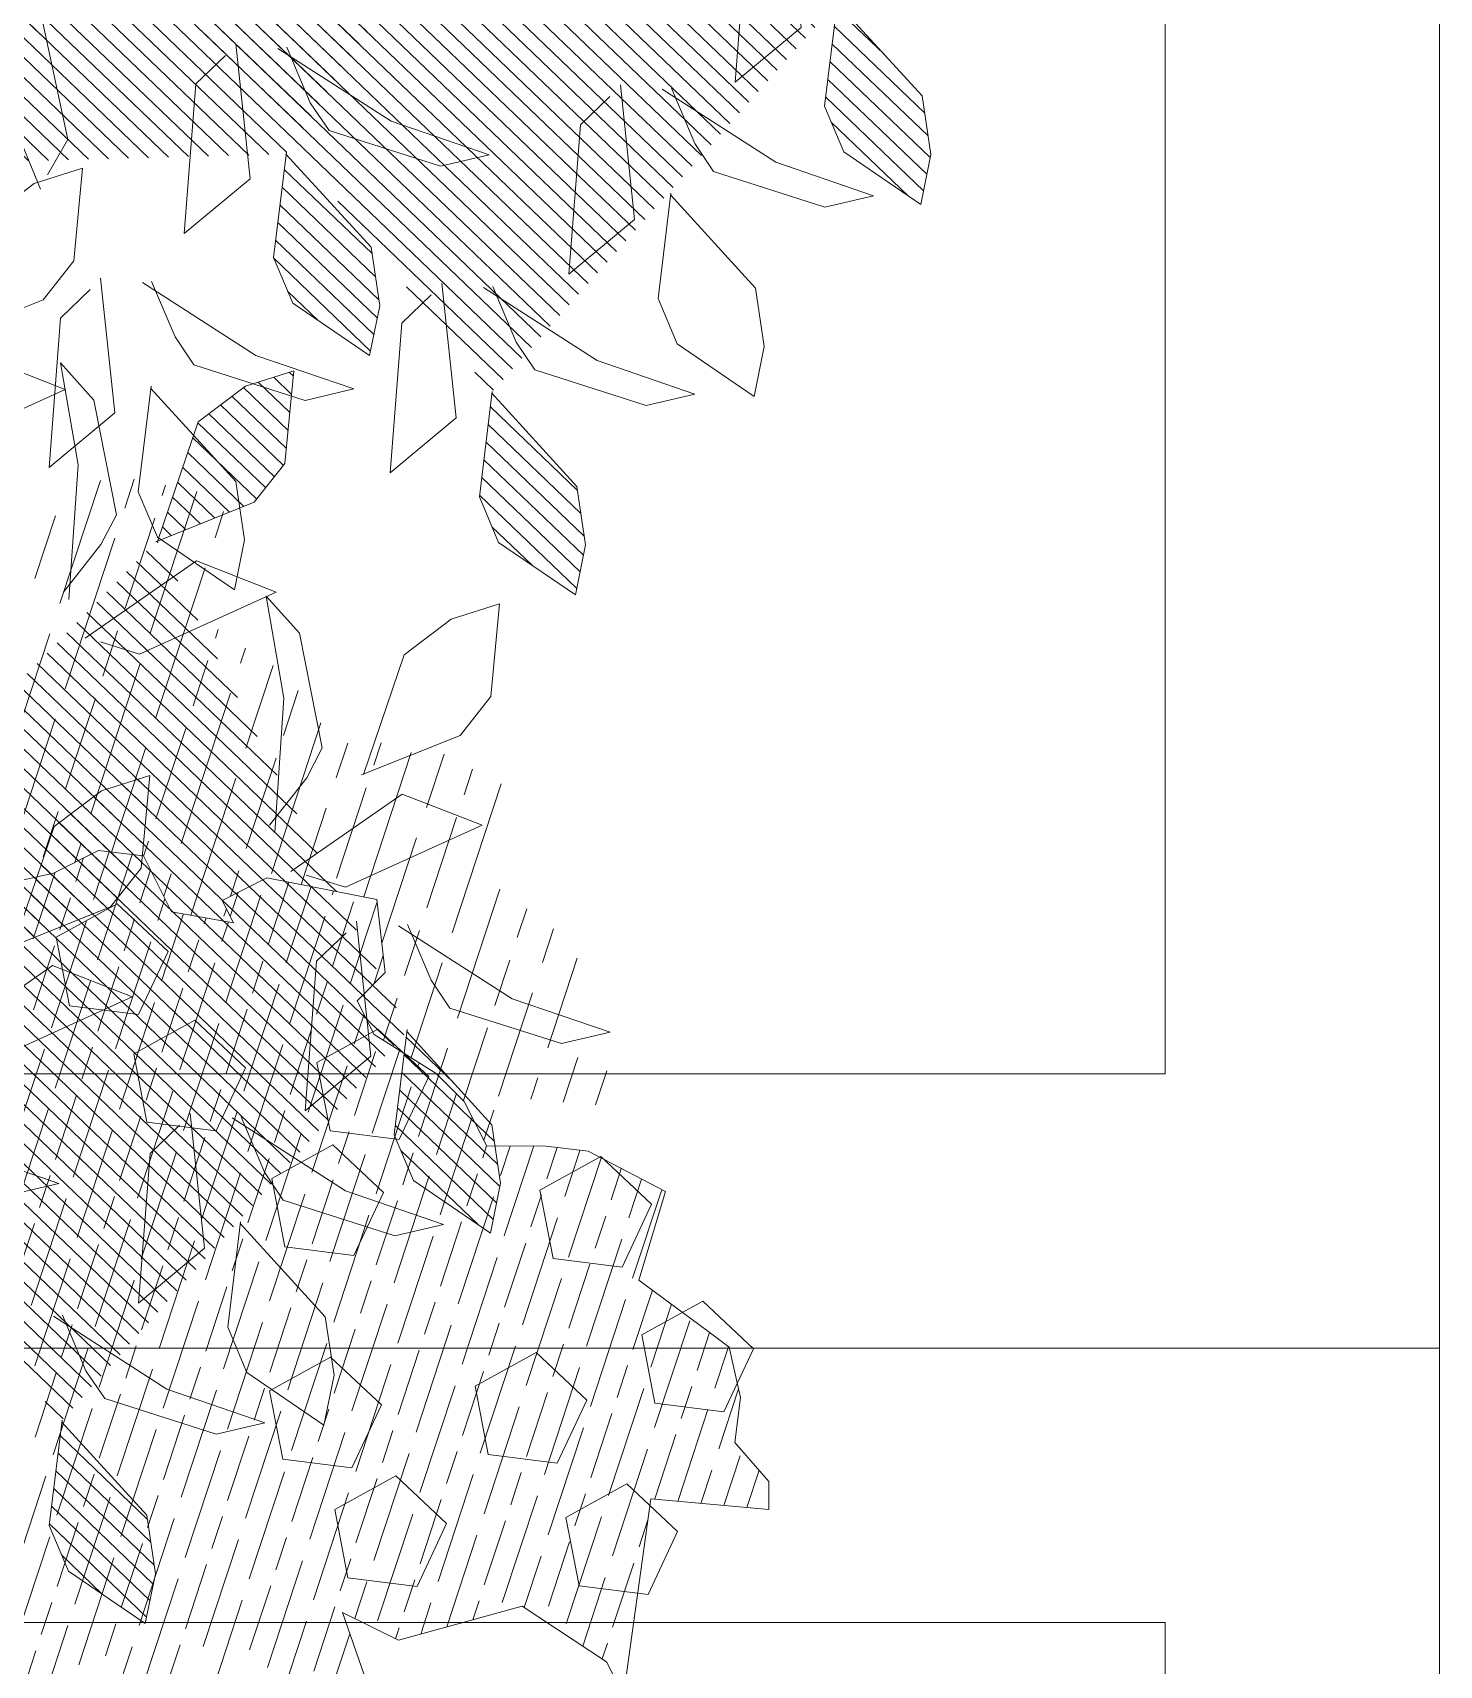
# Model space of a CAD drawing. Header units: millimetres. Extents: x 29001 to 40804, y -8833 to -5892.
# Drawn here: x 29485.97 to 29496.23, y -8277.2 to -8265.29 of the extents above; entities that cross this region are included whole.
import ezdxf

# ---------------------------------------------------------------- set-up
doc = ezdxf.new("R2010")
doc.units = ezdxf.units.MM
doc.layers.get('0').update_dxf_attribs({"lineweight": 0})
for name, color, linetype, lineweight in [('250', 250, 'Continuous', 0), ('251', 251, 'Continuous', 0), ('252', 252, 'Continuous', 0), ('ARBOL', 3, 'Continuous', 0), ('xxx_Auto_Tefris_Tefris', 32, 'Continuous', 0)]:
    doc.layers.add(name, color=color, linetype=linetype, lineweight=lineweight)
pattern_1 = [(45, (-1654802.367715, 54993.529817), (-0.0105615167031, 0.0105615167031), [])]
pattern_2 = [(45, (-1654802.840952, 54994.59927), (-0.0105615167031, 0.0105615167031), [])]

# ---------------------------------------------------------------- blocks, each defined once
blk = doc.blocks.new('cc')
at = {"color": 66, "linetype": 'Continuous', "true_color": 0x608d07}
for p, q in [((3.3712, 1.6096), (3.3293, 1.6338)), ((3.4185, 1.6582), (3.4183, 1.6583)), ((3.5845, 1.4865), (3.4139, 1.585)), ((4.0373, 1.5284), (3.9381, 1.5857)), ((3.4948, 1.4624), (3.3119, 1.568)), ((4.0243, 1.4601), (3.8921, 1.5364)), ((3.6042, 1.3235), (3.3198, 1.4876)), ((3.9346, 1.436), (3.846, 1.4871)), ((3.8361, 1.2654), (3.5517, 1.4296)), ((3.6997, 1.4199), (3.6272, 1.4618)), ((4.0439, 1.2971), (3.8, 1.4379)), ((3.486, 1.3158), (3.3154, 1.4143)), ((3.9258, 1.2894), (3.7551, 1.3879)), ((4.1509, 1.3111), (3.9914, 1.4032)), ((3.3963, 1.2918), (3.2599, 1.3706)), ((3.1742, 1.2684), (3.1243, 1.2972)), ((3.5057, 1.1528), (3.2213, 1.317)), ((3.614, 1.242), (3.5287, 1.2912)), ((3.9454, 1.1264), (3.661, 1.2906)), ((3.2978, 1.1212), (3.0536, 1.2622)), ((3.3875, 1.1452), (3.2169, 1.2437)), ((3.7375, 1.0948), (3.4532, 1.259)), ((4.0537, 1.2156), (3.9684, 1.2648)), ((4.2112, 1.2005), (4.1008, 1.2642)), ((3.0659, 1.1792), (2.9828, 1.2272)), ((3.8273, 1.1188), (3.6566, 1.2173)), ((4.1773, 1.0684), (3.8929, 1.2326)), ((4.1973, 1.1327), (4.0964, 1.1909)), ((2.8294, 1.0883), (2.683, 1.1728)), ((2.9478, 1.1716), (2.9191, 1.1882)), ((3.0757, 1.0977), (2.9904, 1.147)), ((3.4071, 0.9822), (3.1228, 1.1464)), ((2.7595, 0.977), (2.4752, 1.1411)), ((2.8493, 1.001), (2.6786, 1.0995)), ((3.1993, 0.9506), (2.9149, 1.1147)), ((3.5155, 1.0713), (3.4302, 1.1206)), ((3.8469, 0.9558), (3.5625, 1.12)), ((2.9674, 1.0086), (2.8696, 1.0651)), ((3.289, 0.9746), (3.1184, 1.0731)), ((3.639, 0.9242), (3.3547, 1.0883)), ((4.0788, 0.8978), (3.7944, 1.0619)), ((3.9552, 1.0449), (3.8699, 1.0942)), ((4.1694, 0.9971), (4.0023, 1.0936)), ((2.8689, 0.838), (2.5845, 1.0022)), ((3.7287, 0.9482), (3.5581, 1.0467)), ((4.1555, 0.9293), (3.9979, 1.0203)), ((2.661, 0.8063), (2.3767, 0.9705)), ((2.9772, 0.9271), (2.8919, 0.9764)), ((3.3086, 0.8116), (3.0243, 0.9758)), ((2.7507, 0.8304), (2.5801, 0.9289)), ((3.1008, 0.7799), (2.8164, 0.9441)), ((3.5405, 0.7535), (3.2562, 0.9177)), ((3.417, 0.9007), (3.3317, 0.95)), ((3.7484, 0.7852), (3.464, 0.9494)), ((3.8567, 0.8743), (3.7714, 0.9236)), ((4.1881, 0.7588), (3.9038, 0.923)), ((2.3306, 0.6938), (2.0463, 0.8579)), ((3.1905, 0.804), (3.0199, 0.9025)), ((3.6302, 0.7776), (3.4596, 0.8761)), ((3.9803, 0.7272), (3.6959, 0.8913)), ((4.3708, 0.7292), (4.1357, 0.8649)), ((2.439, 0.7829), (2.3537, 0.8321)), ((2.7704, 0.6674), (2.486, 0.8316)), ((4.07, 0.7512), (3.8994, 0.8497)), ((2.5625, 0.6357), (2.2782, 0.7999)), ((3.0023, 0.6093), (2.7179, 0.7735)), ((2.8787, 0.7565), (2.7934, 0.8057)), ((3.2101, 0.641), (2.9258, 0.8052)), ((3.3185, 0.7301), (3.2331, 0.7794)), ((3.6499, 0.6146), (3.3655, 0.7788)), ((2.6522, 0.6598), (2.4816, 0.7583)), ((3.092, 0.6334), (2.9214, 0.7319)), ((3.442, 0.5829), (3.1577, 0.7471)), ((3.8818, 0.5565), (3.5974, 0.7207)), ((3.7582, 0.7037), (3.6729, 0.753)), ((4.0896, 0.5882), (3.8053, 0.7524)), ((4.1979, 0.6773), (4.1126, 0.7266)), ((4.3473, 0.6669), (4.245, 0.726)), ((2.2321, 0.5231), (1.9478, 0.6873)), ((3.5317, 0.607), (3.3611, 0.7055)), ((3.9715, 0.5806), (3.8009, 0.6791)), ((4.3004, 0.5423), (4.0371, 0.6943)), ((2.464, 0.4651), (2.1797, 0.6293)), ((2.3405, 0.6123), (2.2551, 0.6615)), ((2.6719, 0.4968), (2.3875, 0.6609)), ((2.7802, 0.5859), (2.6949, 0.6351)), ((3.1116, 0.4704), (2.8273, 0.6345)), ((4.3239, 0.6046), (4.2406, 0.6527)), ((2.114, 0.5155), (1.9434, 0.614)), ((2.5537, 0.4891), (2.3831, 0.5876)), ((2.9038, 0.4387), (2.6194, 0.6029)), ((3.3435, 0.4123), (3.0591, 0.5765)), ((3.2199, 0.5595), (3.1346, 0.6087)), ((3.5514, 0.444), (3.267, 0.6081)), ((3.6597, 0.5331), (3.5744, 0.5823)), ((3.9911, 0.4176), (3.7067, 0.5817)), ((2.9935, 0.4627), (2.8229, 0.5612)), ((3.4332, 0.4363), (3.2626, 0.5349)), ((3.7833, 0.3859), (3.4989, 0.5501)), ((4.0994, 0.5067), (4.0141, 0.5559)), ((4.2695, 0.4843), (4.1465, 0.5554)), ((2.2419, 0.4416), (2.1566, 0.4909)), ((2.5734, 0.3261), (2.289, 0.4903)), ((3.873, 0.4099), (3.7023, 0.5085)), ((4.1781, 0.3854), (3.9386, 0.5237)), ((4.2253, 0.434), (4.1421, 0.4821)), ((2.3655, 0.2945), (2.0811, 0.4587)), ((2.8053, 0.2681), (2.5209, 0.4323)), ((2.6817, 0.4153), (2.5964, 0.4645)), ((3.0131, 0.2997), (2.7287, 0.4639)), ((3.1214, 0.3889), (3.0361, 0.4381)), ((3.4529, 0.2733), (3.1685, 0.4375)), ((2.4552, 0.3185), (2.2846, 0.417)), ((2.895, 0.2921), (2.7243, 0.3906)), ((3.245, 0.2417), (2.9606, 0.4059)), ((3.5612, 0.3625), (3.4759, 0.4117)), ((3.8926, 0.2469), (3.6082, 0.4111)), ((4.0009, 0.3361), (3.9156, 0.3853)), ((4.1263, 0.3395), (4.048, 0.3847)), ((3.3347, 0.2657), (3.1641, 0.3642)), ((3.6848, 0.2153), (3.4004, 0.3795)), ((3.7745, 0.2393), (3.6038, 0.3378)), ((4.0998, 0.2032), (3.8401, 0.3531)), ((2.4749, 0.1555), (2.1905, 0.3197)), ((2.5832, 0.2446), (2.4979, 0.2939)), ((2.9146, 0.1291), (2.6302, 0.2933)), ((4.0757, 0.2929), (4.0436, 0.3114)), ((2.7068, 0.0975), (2.4224, 0.2616)), ((3.0229, 0.2182), (2.9376, 0.2675)), ((3.3544, 0.1027), (3.07, 0.2669)), ((3.4627, 0.1918), (3.3774, 0.2411)), ((3.7941, 0.0763), (3.5097, 0.2405)), ((2.7965, 0.1215), (2.6258, 0.22)), ((3.1465, 0.0711), (2.8621, 0.2352)), ((3.2362, 0.0951), (3.0656, 0.1936)), ((3.5862, 0.0447), (3.3019, 0.2089)), ((3.9024, 0.1654), (3.8171, 0.2147)), ((4.1113, 0.1207), (3.9495, 0.2141)), ((3.676, 0.0687), (3.5053, 0.1672)), ((4.026, 0.0183), (3.7416, 0.1825)), ((2.8161, -0.0415), (2.5317, 0.1227)), ((2.9244, 0.0476), (2.8391, 0.0969)), ((3.2558, -0.0679), (2.9715, 0.0963)), ((4.1068, 0.0474), (3.9451, 0.1408)), ((2.698, -0.0491), (2.5273, 0.0494)), ((3.048, -0.0996), (2.7636, 0.0646)), ((3.3642, 0.0212), (3.2789, 0.0705)), ((3.6956, -0.0943), (3.4112, 0.0699)), ((3.1377, -0.0755), (2.9671, 0.023)), ((3.4877, -0.1259), (3.2034, 0.0382)), ((3.9275, -0.1523), (3.6431, 0.0118)), ((3.8039, -0.0052), (3.7186, 0.0441)), ((4.0714, -0.0838), (3.851, 0.0435)), ((3.5774, -0.1019), (3.4068, -0.0034)), ((4.0172, -0.1283), (3.8466, -0.0298)), ((4.0901, -0.0187), (4.0829, -0.0146)), ((2.8259, -0.123), (2.7406, -0.0737)), ((3.1573, -0.2385), (2.873, -0.0743)), ((2.9495, -0.2702), (2.6651, -0.106)), ((3.3892, -0.2966), (3.1049, -0.1324)), ((3.2657, -0.1494), (3.1804, -0.1001)), ((3.5971, -0.2649), (3.3127, -0.1007)), ((3.7054, -0.1758), (3.6201, -0.1265)), ((4.0368, -0.2913), (3.7525, -0.1271)), ((3.0392, -0.2461), (2.8686, -0.1476)), ((3.4789, -0.2725), (3.3083, -0.174)), ((3.829, -0.323), (3.5446, -0.1588)), ((4.0645, -0.2314), (3.9844, -0.1852)), ((3.9187, -0.2989), (3.7481, -0.2004)), ((3.0588, -0.4091), (2.7745, -0.245)), ((3.1672, -0.32), (3.0818, -0.2708)), ((3.4986, -0.4355), (3.2142, -0.2714)), ((4.2206, -0.3216), (4.1447, -0.2777)), ((2.9407, -0.4168), (2.7701, -0.3182)), ((3.2907, -0.4672), (3.0064, -0.303)), ((3.7305, -0.4936), (3.4461, -0.3294)), ((3.6069, -0.3464), (3.5216, -0.2972)), ((3.9383, -0.4619), (3.654, -0.2977)), ((4.0467, -0.3728), (3.9613, -0.3236)), ((4.3118, -0.4501), (4.0937, -0.3241)), ((3.3804, -0.4432), (3.2098, -0.3446)), ((3.8202, -0.4695), (3.6496, -0.371)), ((4.1702, -0.52), (3.8859, -0.3558)), ((4.2599, -0.4959), (4.0893, -0.3974)), ((3.1922, -0.6378), (2.9079, -0.4736)), ((3.0687, -0.4906), (2.9833, -0.4414)), ((3.4001, -0.6062), (3.1157, -0.442)), ((3.5084, -0.517), (3.4231, -0.4678)), ((3.8398, -0.6325), (3.5555, -0.4684)), ((3.2819, -0.6138), (3.1113, -0.5153)), ((3.632, -0.6642), (3.3476, -0.5)), ((3.9481, -0.5434), (3.8628, -0.4942)), ((4.198, -0.6118), (3.9952, -0.4948)), ((3.7217, -0.6402), (3.5511, -0.5417)), ((4.0717, -0.6906), (3.7873, -0.5264)), ((4.158, -0.6646), (3.9908, -0.5681)), ((4.2379, -0.559), (4.2271, -0.5528)), ((3.3016, -0.7768), (3.0172, -0.6126)), ((3.4099, -0.6877), (3.3246, -0.6384)), ((3.7413, -0.8032), (3.4569, -0.639)), ((3.8496, -0.714), (3.7643, -0.6648)), ((3.949, -0.6956), (3.8967, -0.6654)), ((3.5335, -0.8348), (3.2491, -0.6706)), ((3.6232, -0.8108), (3.4525, -0.7123)), ((3.867, -0.7999), (3.6888, -0.697)), ((4.0277, -0.741), (3.9635, -0.704)), ((3.908, -0.7477), (3.8923, -0.7387)), ((3.6428, -0.9738), (3.3584, -0.8096)), ((3.7511, -0.8847), (3.6658, -0.8354)), ((3.8561, -0.8694), (3.7982, -0.836)), ((3.5247, -0.9814), (3.354, -0.8829)), ((3.8705, -1.0294), (3.5903, -0.8677)), ((3.8801, -0.9592), (3.7938, -0.9093)), ((3.6685, -1.1403), (3.4918, -1.0383)), ((3.6526, -1.0553), (3.5673, -1.006)), ((3.8262, -1.0797), (3.6997, -1.0066)), ((3.7582, -1.1163), (3.6953, -1.0799))]:
    blk.add_line(p, q, dxfattribs=at)
at = {"layer": '250', "color": 66, "true_color": 0x608d07}
blk.add_lwpolyline([(3.5314, -1.2149), (3.6635, -1.1416), (3.8051, -1.1037), (3.8923, -1.0046), (3.845, -0.8279), (3.9581, -0.6839), (3.9771, -0.7546), (4.1186, -0.7167), (4.3159, -0.4559), (4.1915, -0.2805), (4.0758, -0.2736), (4.0474, -0.1676), (4.1062, 0.0375), (4.1132, 0.153), (4.0753, 0.2944), (4.198, 0.403), (4.2852, 0.5021), (4.375, 0.7402), (4.1457, 0.8814), (4.195, 1.1218), (4.2115, 1.202), (4.1382, 1.3339), (4.039, 1.4209), (4.0365, 1.5718), (3.9822, 1.633), (3.7464, 1.3804), (3.3048, 1.7545), (3.3332, 1.6484), (3.2579, 1.3631), (3.0904, 1.2804), (2.9229, 1.1976), (2.8546, 1.0278), (2.6418, 1.5389)], dxfattribs=at)
for points in [[(3.7411, 1.5035), (3.5543, 1.583), (3.421, 1.4299), (3.5254, 1.2558), (3.7232, 1.3012)], [(4.2614, 1.2532), (4.0745, 1.3327), (3.9412, 1.1796), (4.0456, 1.0055), (4.2435, 1.051)], [(3.7989, 1.0414), (3.6121, 1.1209), (3.4788, 0.9678), (3.5832, 0.7937), (3.781, 0.8392)], [(3.7604, 0.1943), (3.5736, 0.2739), (3.4402, 0.1208), (3.5446, -0.0534), (3.7425, -0.0079)], [(3.7026, -0.3447), (3.5158, -0.2652), (3.3824, -0.4183), (3.4868, -0.5924), (3.6847, -0.547)], [(3.7604, -0.749), (3.5736, -0.6695), (3.4402, -0.8226), (3.5446, -0.9967), (3.7425, -0.9512)]]:
    blk.add_lwpolyline(points, close=True, dxfattribs=at)
at = {"layer": '251', "color": 66, "linetype": 'Continuous', "true_color": 0x608d07}
for p, q in [((4.483, 0.3636), (4.3919, 0.4161)), ((4.4452, 0.2787), (4.3272, 0.3468)), ((4.1601, 0.2298), (4.0803, 0.2758)), ((4.3189, 0.2448), (4.2624, 0.2774)), ((4.4728, 0.0492), (4.1977, 0.208)), ((4.6367, 0.0613), (4.399, 0.1986)), ((4.3065, 0.0384), (4.113, 0.1501)), ((4.1802, 0.0046), (4.1068, 0.047)), ((4.4867, -0.0656), (4.3665, 0.0038)), ((4.6425, -0.0488), (4.5529, 0.0029)), ((4.3341, -0.191), (4.0824, -0.0457)), ((4.6033, -0.2397), (4.2603, -0.0416)), ((4.1678, -0.2018), (4.0561, -0.1373)), ((4.6229, -0.1442), (4.5467, -0.1002)), ((4.348, -0.3058), (4.2279, -0.2364)), ((4.8103, -0.466), (4.4142, -0.2373)), ((4.5219, -0.513), (4.2415, -0.3511)), ((4.6482, -0.4791), (4.408, -0.3404)), ((4.6759, -0.7086), (4.2923, -0.4871)), ((4.7773, -0.5536), (4.7083, -0.5138)), ((4.7442, -0.6413), (4.602, -0.5592)), ((4.5095, -0.7193), (4.2693, -0.5806)), ((4.3832, -0.7532), (4.1799, -0.6357)), ((3.97, -0.7281), (3.9505, -0.7168)), ((4.0706, -0.7862), (4.0036, -0.7475)), ((4.5372, -0.9488), (4.1368, -0.7177)), ((4.629, -0.7883), (4.5696, -0.754)), ((4.2446, -0.9934), (3.8802, -0.783)), ((4.556, -0.8529), (4.4633, -0.7994)), ((4.3709, -0.9595), (4.1307, -0.8209)), ((3.9181, -0.9116), (3.8581, -0.877)), ((4.3985, -1.189), (3.9982, -0.9579)), ((4.551, -1.0635), (4.4309, -0.9942)), ((3.9319, -1.0264), (3.892, -1.0033)), ((4.5447, -1.1667), (4.3246, -1.0396)), ((4.1059, -1.2336), (3.8306, -1.0747)), ((4.2322, -1.1997), (3.992, -1.0611)), ((3.7794, -1.1519), (3.7306, -1.1237)), ((3.7932, -1.2666), (3.6731, -1.1973)), ((4.2598, -1.4292), (3.8595, -1.1981)), ((4.4123, -1.3038), (4.2922, -1.2344)), ((4.5184, -1.2582), (4.4786, -1.2352)), ((3.9672, -1.4738), (3.5669, -1.2426)), ((4.5863, -1.5109), (4.1859, -1.2798)), ((4.0935, -1.4399), (3.8533, -1.3013)), ((4.4949, -1.3514), (4.4724, -1.3384)), ((4.2736, -1.544), (4.1535, -1.4746)), ((4.717, -1.6932), (4.3399, -1.4754)), ((4.4476, -1.7512), (4.0473, -1.52)), ((4.1211, -1.6694), (3.8971, -1.5401)), ((4.736, -1.5974), (4.6664, -1.5572)), ((4.5739, -1.7173), (4.3337, -1.5786)), ((4.5282, -1.9044), (4.2012, -1.7157)), ((4.6608, -1.7675), (4.634, -1.752)), ((4.6046, -1.8418), (4.5277, -1.7974)), ((4.3621, -1.9153), (4.195, -1.8188))]:
    blk.add_line(p, q, dxfattribs=at)
at = {"layer": 'ARBOL', "color": 66, "true_color": 0x608d07}
for points in [[(3.2545, 1.0367), (3.0677, 1.1162), (2.9343, 0.9631), (3.0387, 0.7889), (3.2366, 0.8344)], [(4.321, 0.7406), (4.1342, 0.8202), (4.0009, 0.6671), (4.1053, 0.4929), (4.3031, 0.5384)], [(3.3434, 0.6518), (3.1566, 0.7313), (3.0232, 0.5782), (3.1276, 0.4041), (3.3255, 0.4496)], [(4.084, 0.0302), (3.8972, 0.1097), (3.7638, -0.0434), (3.8682, -0.2175), (4.0661, -0.1721)]]:
    blk.add_lwpolyline(points, close=True, dxfattribs=at)
blk = doc.blocks.new('U1')
at = {"lineweight": 0}
h = blk.add_hatch(dxfattribs=at)
h.set_pattern_fill('ANSI31', color=63, scale=0.11949, style=0)
h.set_pattern_definition(pattern_2)
edge = h.paths.add_edge_path()
edge.add_line((-2359704.2303, 78420.6985), (-2359704.2144, 78420.8088))
edge.add_line((-2359704.2144, 78420.8088), (-2359704.1824, 78420.8496))
edge.add_line((-2359704.1824, 78420.8496), (-2359704.0901, 78420.8815))
edge.add_line((-2359704.0901, 78420.8815), (-2359704.0936, 78420.8283))
edge.add_line((-2359704.0936, 78420.8283), (-2359704.1185, 78420.7715))
edge.add_line((-2359704.1185, 78420.7715), (-2359704.2304, 78420.7005))
edge.add_line((-2359704.5112, 78420.918), (-2359704.4952, 78421.0282))
edge.add_line((-2359704.4952, 78421.0282), (-2359704.4633, 78421.069))
edge.add_line((-2359704.4633, 78421.069), (-2359704.371, 78421.101))
edge.add_line((-2359704.371, 78421.101), (-2359704.3745, 78421.0477))
edge.add_line((-2359704.3745, 78421.0477), (-2359704.3994, 78420.991))
edge.add_line((-2359704.3994, 78420.991), (-2359704.5112, 78420.92))
edge.add_line((-2359704.8976, 78421.3), (-2359705.0019, 78421.3393))
edge.add_line((-2359705.0019, 78421.3393), (-2359705.0348, 78421.3793))
edge.add_line((-2359705.0348, 78421.3793), (-2359705.0461, 78421.4764))
edge.add_line((-2359705.0461, 78421.4764), (-2359704.9949, 78421.4614))
edge.add_line((-2359704.9949, 78421.4614), (-2359704.9448, 78421.4249))
edge.add_line((-2359704.9448, 78421.4249), (-2359704.8996, 78421.3004))
edge.add_line((-2359705.1509, 78420.7831), (-2359705.1351, 78420.6729))
edge.add_line((-2359705.1351, 78420.6729), (-2359705.1542, 78420.6247))
edge.add_line((-2359705.1542, 78420.6247), (-2359705.2338, 78420.568))
edge.add_line((-2359705.2338, 78420.568), (-2359705.2454, 78420.6201))
edge.add_line((-2359705.2454, 78420.6201), (-2359705.2376, 78420.6816))
edge.add_line((-2359705.2376, 78420.6816), (-2359705.1503, 78420.7812))
edge.add_line((-2359704.7805, 78420.381), (-2359704.7647, 78420.2707))
edge.add_line((-2359704.7647, 78420.2707), (-2359704.7839, 78420.2226))
edge.add_line((-2359704.7839, 78420.2226), (-2359704.8634, 78420.1659))
edge.add_line((-2359704.8634, 78420.1659), (-2359704.875, 78420.218))
edge.add_line((-2359704.875, 78420.218), (-2359704.8672, 78420.2795))
edge.add_line((-2359704.8672, 78420.2795), (-2359704.7799, 78420.3791))
edge.add_line((-2359704.0101, 78421.3817), (-2359703.9942, 78421.492))
edge.add_line((-2359703.9942, 78421.492), (-2359703.9622, 78421.5328))
edge.add_line((-2359703.9622, 78421.5328), (-2359703.8699, 78421.5647))
edge.add_line((-2359703.8699, 78421.5647), (-2359703.8734, 78421.5115))
edge.add_line((-2359703.8734, 78421.5115), (-2359703.8983, 78421.4547))
edge.add_line((-2359703.8983, 78421.4547), (-2359704.0101, 78421.3837))
at = {"lineweight": 0, "true_color": 0x6c822b}
h = blk.add_hatch(dxfattribs=at)
h.set_pattern_fill('ANSI31', color=67, scale=0.11949, style=0)
h.set_pattern_definition(pattern_2)
edge = h.paths.add_edge_path()
edge.add_line((-2359704.6007, 78421.2411), (-2359704.5847, 78421.3513))
edge.add_line((-2359704.5847, 78421.3513), (-2359704.5528, 78421.3921))
edge.add_line((-2359704.5528, 78421.3921), (-2359704.4605, 78421.4241))
edge.add_line((-2359704.4605, 78421.4241), (-2359704.464, 78421.3708))
edge.add_line((-2359704.464, 78421.3708), (-2359704.4889, 78421.314))
edge.add_line((-2359704.4889, 78421.314), (-2359704.6007, 78421.243))
edge.add_line((-2359704.738, 78420.8788), (-2359704.8422, 78420.9181))
edge.add_line((-2359704.8422, 78420.9181), (-2359704.8752, 78420.9581))
edge.add_line((-2359704.8752, 78420.9581), (-2359704.8865, 78421.0551))
edge.add_line((-2359704.8865, 78421.0551), (-2359704.8353, 78421.0402))
edge.add_line((-2359704.8353, 78421.0402), (-2359704.7852, 78421.0037))
edge.add_line((-2359704.7852, 78421.0037), (-2359704.7399, 78420.8792))
edge.add_line((-2359704.5698, 78420.6363), (-2359704.554, 78420.5261))
edge.add_line((-2359704.554, 78420.5261), (-2359704.5731, 78420.4779))
edge.add_line((-2359704.5731, 78420.4779), (-2359704.6527, 78420.4212))
edge.add_line((-2359704.6527, 78420.4212), (-2359704.6643, 78420.4733))
edge.add_line((-2359704.6643, 78420.4733), (-2359704.6565, 78420.5348))
edge.add_line((-2359704.6565, 78420.5348), (-2359704.5692, 78420.6344))
edge.add_line((-2359703.8354, 78420.6299), (-2359703.8196, 78420.5197))
edge.add_line((-2359703.8196, 78420.5197), (-2359703.8388, 78420.4715))
edge.add_line((-2359703.8388, 78420.4715), (-2359703.9183, 78420.4148))
edge.add_line((-2359703.9183, 78420.4148), (-2359703.93, 78420.4669))
edge.add_line((-2359703.93, 78420.4669), (-2359703.9221, 78420.5284))
edge.add_line((-2359703.9221, 78420.5284), (-2359703.8348, 78420.628))
at = {"lineweight": 0}
h = blk.add_hatch(dxfattribs=at)
h.set_pattern_fill('ANSI31', color=63, scale=0.11949, style=0)
h.set_pattern_definition(pattern_1)
edge = h.paths.add_edge_path()
edge.add_line((-2359703.7571, 78419.6291), (-2359703.7411, 78419.7393))
edge.add_line((-2359703.7411, 78419.7393), (-2359703.7092, 78419.7801))
edge.add_line((-2359703.7092, 78419.7801), (-2359703.6169, 78419.8121))
edge.add_line((-2359703.6169, 78419.8121), (-2359703.6204, 78419.7588))
edge.add_line((-2359703.6204, 78419.7588), (-2359703.6453, 78419.702))
edge.add_line((-2359703.6453, 78419.702), (-2359703.7571, 78419.6311))
edge.add_line((-2359704.0379, 78419.8485), (-2359704.022, 78419.9588))
edge.add_line((-2359704.022, 78419.9588), (-2359703.9901, 78419.9996))
edge.add_line((-2359703.9901, 78419.9996), (-2359703.8977, 78420.0315))
edge.add_line((-2359703.8977, 78420.0315), (-2359703.9013, 78419.9783))
edge.add_line((-2359703.9013, 78419.9783), (-2359703.9261, 78419.9215))
edge.add_line((-2359703.9261, 78419.9215), (-2359704.038, 78419.8505))
edge.add_line((-2359704.4244, 78420.2306), (-2359704.5286, 78420.2699))
edge.add_line((-2359704.5286, 78420.2699), (-2359704.5616, 78420.3099))
edge.add_line((-2359704.5616, 78420.3099), (-2359704.5729, 78420.4069))
edge.add_line((-2359704.5729, 78420.4069), (-2359704.5217, 78420.392))
edge.add_line((-2359704.5217, 78420.392), (-2359704.4716, 78420.3555))
edge.add_line((-2359704.4716, 78420.3555), (-2359704.4263, 78420.231))
edge.add_line((-2359704.6776, 78419.7137), (-2359704.6618, 78419.6034))
edge.add_line((-2359704.6618, 78419.6034), (-2359704.681, 78419.5552))
edge.add_line((-2359704.681, 78419.5552), (-2359704.7606, 78419.4985))
edge.add_line((-2359704.7606, 78419.4985), (-2359704.7722, 78419.5506))
edge.add_line((-2359704.7722, 78419.5506), (-2359704.7643, 78419.6121))
edge.add_line((-2359704.7643, 78419.6121), (-2359704.6771, 78419.7118))
edge.add_line((-2359704.3073, 78419.3115), (-2359704.2915, 78419.2013))
edge.add_line((-2359704.2915, 78419.2013), (-2359704.3106, 78419.1531))
edge.add_line((-2359704.3106, 78419.1531), (-2359704.3902, 78419.0964))
edge.add_line((-2359704.3902, 78419.0964), (-2359704.4018, 78419.1485))
edge.add_line((-2359704.4018, 78419.1485), (-2359704.394, 78419.21))
edge.add_line((-2359704.394, 78419.21), (-2359704.3067, 78419.3097))
edge.add_line((-2359703.5369, 78420.3123), (-2359703.5209, 78420.4225))
edge.add_line((-2359703.5209, 78420.4225), (-2359703.489, 78420.4633))
edge.add_line((-2359703.489, 78420.4633), (-2359703.3966, 78420.4953))
edge.add_line((-2359703.3966, 78420.4953), (-2359703.4002, 78420.442))
edge.add_line((-2359703.4002, 78420.442), (-2359703.4251, 78420.3853))
edge.add_line((-2359703.4251, 78420.3853), (-2359703.5369, 78420.3143))
h = blk.add_hatch(dxfattribs=at)
h.set_pattern_fill('ANSI31', color=41, scale=0.11949, style=0)
h.set_pattern_definition(pattern_1)
edge = h.paths.add_edge_path()
edge.add_line((-2359704.1274, 78420.1716), (-2359704.1115, 78420.2819))
edge.add_line((-2359704.1115, 78420.2819), (-2359704.0795, 78420.3227))
edge.add_line((-2359704.0795, 78420.3227), (-2359703.9872, 78420.3546))
edge.add_line((-2359703.9872, 78420.3546), (-2359703.9908, 78420.3014))
edge.add_line((-2359703.9908, 78420.3014), (-2359704.0156, 78420.2446))
edge.add_line((-2359704.0156, 78420.2446), (-2359704.1275, 78420.1736))
edge.add_line((-2359704.2648, 78419.8093), (-2359704.369, 78419.8486))
edge.add_line((-2359704.369, 78419.8486), (-2359704.402, 78419.8886))
edge.add_line((-2359704.402, 78419.8886), (-2359704.4133, 78419.9857))
edge.add_line((-2359704.4133, 78419.9857), (-2359704.362, 78419.9707))
edge.add_line((-2359704.362, 78419.9707), (-2359704.3119, 78419.9342))
edge.add_line((-2359704.3119, 78419.9342), (-2359704.2667, 78419.8097))
edge.add_line((-2359704.0966, 78419.5669), (-2359704.0807, 78419.4566))
edge.add_line((-2359704.0807, 78419.4566), (-2359704.0999, 78419.4084))
edge.add_line((-2359704.0999, 78419.4084), (-2359704.1795, 78419.3517))
edge.add_line((-2359704.1795, 78419.3517), (-2359704.1911, 78419.4038))
edge.add_line((-2359704.1911, 78419.4038), (-2359704.1832, 78419.4653))
edge.add_line((-2359704.1832, 78419.4653), (-2359704.096, 78419.565))
edge.add_line((-2359703.3622, 78419.5605), (-2359703.3464, 78419.4502))
edge.add_line((-2359703.3464, 78419.4502), (-2359703.3655, 78419.402))
edge.add_line((-2359703.3655, 78419.402), (-2359703.4451, 78419.3454))
edge.add_line((-2359703.4451, 78419.3454), (-2359703.4567, 78419.3974))
edge.add_line((-2359703.4567, 78419.3974), (-2359703.4489, 78419.4589))
edge.add_line((-2359703.4489, 78419.4589), (-2359703.3616, 78419.5586))
at = {"color": 67, "lineweight": 0, "true_color": 0x6c822b}
for points in [[(-2359704.3187, 78420.6176), (-2359704.3408, 78420.6544), (-2359704.3113, 78420.8089), (-2359704.2598, 78420.7353), (-2359704.3113, 78420.6028)], [(-2359704.5079, 78420.7389), (-2359704.4763, 78420.7098), (-2359704.4609, 78420.5532), (-2359704.5311, 78420.6093), (-2359704.5191, 78420.751)], [(-2359704.5725, 78420.7463), (-2359704.5959, 78420.6876), (-2359704.615, 78420.658), (-2359704.731, 78420.6183), (-2359704.7823, 78420.6291), (-2359704.6804, 78420.6665), (-2359704.563, 78420.7454)], [(-2359704.2073, 78420.4476), (-2359704.3115, 78420.4869), (-2359704.3445, 78420.5269), (-2359704.3558, 78420.6239), (-2359704.3046, 78420.609), (-2359704.2545, 78420.5725), (-2359704.2092, 78420.448)], [(-2359704.361, 78420.4964), (-2359704.3294, 78420.4673), (-2359704.3141, 78420.3107), (-2359704.3843, 78420.3668), (-2359704.3722, 78420.5084)], [(-2359704.7186, 78420.4836), (-2359704.687, 78420.4545), (-2359704.6717, 78420.2979), (-2359704.7419, 78420.354), (-2359704.7298, 78420.4957)], [(-2359704.4256, 78420.5038), (-2359704.4491, 78420.4451), (-2359704.4681, 78420.4154), (-2359704.5841, 78420.3757), (-2359704.6354, 78420.3866), (-2359704.5335, 78420.4239), (-2359704.4161, 78420.5029)], [(-2359704.1473, 78420.3439), (-2359704.188, 78420.3302), (-2359704.3326, 78420.3923), (-2359704.2496, 78420.4268), (-2359704.1313, 78420.3479)], [(-2359704.4244, 78420.2306), (-2359704.5286, 78420.2699), (-2359704.5616, 78420.3099), (-2359704.5729, 78420.4069), (-2359704.5217, 78420.392), (-2359704.4716, 78420.3555), (-2359704.4263, 78420.231)], [(-2359704.3267, 78420.1799), (-2359704.3669, 78420.2288), (-2359704.3837, 78420.2597), (-2359704.3625, 78420.3805), (-2359704.3283, 78420.4202), (-2359704.3447, 78420.313), (-2359704.3321, 78420.172)], [(-2359704.4229, 78420.3938), (-2359704.4071, 78420.2835), (-2359704.4263, 78420.2353), (-2359704.5058, 78420.1786), (-2359704.5174, 78420.2307), (-2359704.5096, 78420.2922), (-2359704.4223, 78420.3919)], [(-2359704.3644, 78420.1269), (-2359704.4051, 78420.1132), (-2359704.5497, 78420.1753), (-2359704.4667, 78420.2097), (-2359704.3484, 78420.1309)], [(-2359704.5375, 78419.931), (-2359704.5776, 78419.9798), (-2359704.5944, 78420.0108), (-2359704.5732, 78420.1316), (-2359704.539, 78420.1713), (-2359704.5554, 78420.064), (-2359704.5429, 78419.9231)], [(-2359704.2648, 78419.8093), (-2359704.369, 78419.8486), (-2359704.402, 78419.8886), (-2359704.4133, 78419.9857), (-2359704.362, 78419.9707), (-2359704.3119, 78419.9342), (-2359704.2667, 78419.8097)], [(-2359704.6157, 78419.8163), (-2359704.5841, 78419.7872), (-2359704.5688, 78419.6306), (-2359704.639, 78419.6867), (-2359704.6269, 78419.8283)], [(-2359704.2047, 78419.7056), (-2359704.2454, 78419.6919), (-2359704.39, 78419.754), (-2359704.307, 78419.7885), (-2359704.1888, 78419.7096)], [(-2359704.0992, 78419.6768), (-2359704.1227, 78419.6182), (-2359704.1417, 78419.5885), (-2359704.2578, 78419.5488), (-2359704.3091, 78419.5597), (-2359704.2072, 78419.597), (-2359704.0897, 78419.6759)]]:
    blk.add_lwpolyline(points, dxfattribs=at)
at = {"color": 63, "lineweight": 0}
for points in [[(-2359705.1509, 78420.7831), (-2359705.1351, 78420.6729), (-2359705.1542, 78420.6247), (-2359705.2338, 78420.568), (-2359705.2454, 78420.6201), (-2359705.2376, 78420.6816), (-2359705.1503, 78420.7812)], [(-2359704.5698, 78420.6363), (-2359704.554, 78420.5261), (-2359704.5731, 78420.4779), (-2359704.6527, 78420.4212), (-2359704.6643, 78420.4733), (-2359704.6565, 78420.5348), (-2359704.5692, 78420.6344)], [(-2359704.4369, 78419.6184), (-2359704.4053, 78419.5893), (-2359704.39, 78419.4327), (-2359704.4602, 78419.4888), (-2359704.4481, 78419.6304)]]:
    blk.add_lwpolyline(points, dxfattribs=at)
at = {"layer": '250', "lineweight": 0}
for points in [[(-2359705.0889, 78420.8857), (-2359705.0574, 78420.8566), (-2359705.042, 78420.7), (-2359705.1122, 78420.7561), (-2359705.1002, 78420.8978)], [(-2359704.9101, 78420.6879), (-2359704.8786, 78420.6588), (-2359704.8632, 78420.5022), (-2359704.9334, 78420.5583), (-2359704.9214, 78420.6999)], [(-2359704.9748, 78420.6952), (-2359704.9982, 78420.6365), (-2359705.0173, 78420.6069), (-2359705.1333, 78420.5672), (-2359705.1846, 78420.578), (-2359705.0827, 78420.6154), (-2359704.9653, 78420.6943)], [(-2359704.9721, 78420.5852), (-2359704.9563, 78420.475), (-2359704.9754, 78420.4268), (-2359705.055, 78420.3701), (-2359705.0666, 78420.4222), (-2359705.0588, 78420.4837), (-2359704.9715, 78420.5834)], [(-2359704.7832, 78420.491), (-2359704.8067, 78420.4323), (-2359704.8257, 78420.4027), (-2359704.9417, 78420.363), (-2359704.993, 78420.3738), (-2359704.8911, 78420.4112), (-2359704.7737, 78420.4901)], [(-2359704.7805, 78420.381), (-2359704.7647, 78420.2707), (-2359704.7839, 78420.2226), (-2359704.8634, 78420.1659), (-2359704.875, 78420.218), (-2359704.8672, 78420.2795), (-2359704.7799, 78420.3791)], [(-2359704.6351, 78419.9817), (-2359704.7393, 78420.021), (-2359704.7723, 78420.061), (-2359704.7836, 78420.158), (-2359704.7324, 78420.1431), (-2359704.6823, 78420.1066), (-2359704.6371, 78419.982)], [(-2359704.5751, 78419.8779), (-2359704.6158, 78419.8643), (-2359704.7604, 78419.9263), (-2359704.6774, 78419.9608), (-2359704.5591, 78419.8819)], [(-2359704.6803, 78419.8237), (-2359704.7038, 78419.765), (-2359704.7228, 78419.7353), (-2359704.8389, 78419.6956), (-2359704.8902, 78419.7065), (-2359704.7883, 78419.7438), (-2359704.6708, 78419.8227)], [(-2359704.6776, 78419.7137), (-2359704.6618, 78419.6034), (-2359704.681, 78419.5552), (-2359704.7606, 78419.4985), (-2359704.7722, 78419.5506), (-2359704.7643, 78419.6121), (-2359704.6771, 78419.7118)], [(-2359704.5015, 78419.6258), (-2359704.525, 78419.5671), (-2359704.544, 78419.5374), (-2359704.6601, 78419.4978), (-2359704.7114, 78419.5086), (-2359704.6095, 78419.546), (-2359704.492, 78419.6249)], [(-2359704.4988, 78419.5158), (-2359704.483, 78419.4055), (-2359704.5022, 78419.3574), (-2359704.5818, 78419.3007), (-2359704.5934, 78419.3528), (-2359704.5855, 78419.4143), (-2359704.4983, 78419.5139)], [(-2359704.31, 78419.4215), (-2359704.3334, 78419.3628), (-2359704.3525, 78419.3332), (-2359704.4685, 78419.2935), (-2359704.5198, 78419.3043), (-2359704.4179, 78419.3417), (-2359704.3004, 78419.4206)], [(-2359704.3073, 78419.3115), (-2359704.2915, 78419.2013), (-2359704.3106, 78419.1531), (-2359704.3902, 78419.0964), (-2359704.4018, 78419.1485), (-2359704.394, 78419.21), (-2359704.3067, 78419.3097)]]:
    blk.add_lwpolyline(points, dxfattribs=at)
blk = doc.blocks.new('MOBİLYALAR')
at = {"layer": 'xxx_Auto_Tefris_Tefris', "lineweight": 0}
for points in [[(351.435, -1953.086), (308.129, -1953.086), (308.129, -1885.733), (351.435, -1885.733)], [(349.435, -1951.086), (310.129, -1951.086), (310.129, -1887.733), (349.435, -1887.733)], [(351.435, -2020.439), (308.129, -2020.439), (308.129, -1953.086), (351.435, -1953.086)], [(349.435, -2018.439), (310.129, -2018.439), (310.129, -1955.086), (349.435, -1955.086)]]:
    blk.add_lwpolyline(points, close=True, dxfattribs=at)
at = {"lineweight": 0, "extrusion": (7.374e-13, 3.02e-14, -1), "xscale": 6.952506840120427, "yscale": 6.952506840120427, "zscale": 6.952506840120427, "rotation": 358.8247405303607}
blk.add_blockref('U1', (16390885.038, -883545.542), dxfattribs=at)
at = {"layer": '252', "lineweight": 0, "extrusion": (0, 0, -1), "xscale": 2.5, "yscale": 2.5, "zscale": 2.5, "rotation": 138.2177405299978}
blk.add_blockref('cc', (-336.402, -1957.852), dxfattribs=at)

msp = doc.modelspace()

# ---------------------------------------------------------------- block references
at = {"color": 6}
msp.add_blockref('MOBİLYALAR', (29144.792, -6321.799), dxfattribs=at)

doc.saveas('drawing.dxf')
